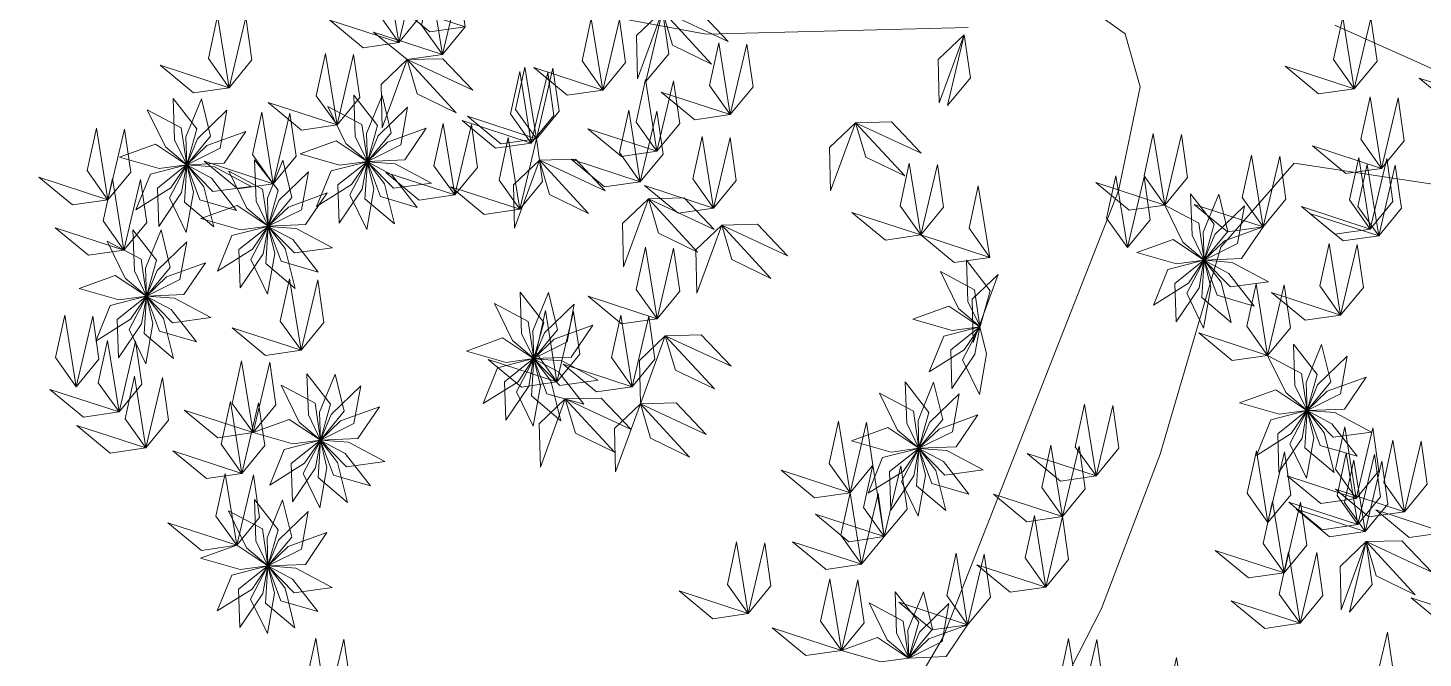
# Model space of a CAD drawing. Header units: millimetres. Extents: x 930 to 6336, y 2219 to 4338.
# Drawn here: x 4305.2 to 4420.6, y 4042 to 4094.2 of the extents above; entities that cross this region are included whole.
import ezdxf

# ---------------------------------------------------------------- set-up
doc = ezdxf.new("R2010")
doc.units = ezdxf.units.MM
doc.layers.add('piante', color=102, linetype='Continuous', lineweight=18)

msp = doc.modelspace()

# ---------------------------------------------------------------- linework, layer by layer
at = {"layer": 'piante', "linetype": 'Continuous', "lineweight": 0}
for points in [[(4311.17, 4102.92), (4361.29, 4093.65), (4382.96, 4094.21)], [(4391.72, 4096.73), (4395.93, 4093.68), (4397.19, 4089.3), (4395.39, 4080.71), (4380.89, 4043.79), (4368.49, 4022.65), (4346.05, 4003.37), (4327.09, 3998.37), (4292.22, 3992.59), (4266, 3986.45), (4237.39, 3957.31), (4265.76, 3980.68), (4292.1, 3989.71), (4326.79, 3991.17), (4347.26, 3997.55), (4363.63, 4009.86), (4373.6, 4006.57), (4376.18, 3999.25), (4370.56, 3967.73)], [(4427.44, 4088.06), (4413.27, 4094.41)], [(4376.21, 3964.61), (4375.36, 3979.08), (4378.77, 3991.93), (4379.36, 4006.33), (4379.83, 4017.86), (4384.57, 4027.76), (4393.98, 4046.14), (4398.83, 4058.93), (4403.86, 4076.04), (4409.92, 4083), (4422.82, 4081.03)]]:
    msp.add_lwpolyline(points, dxfattribs=at)
at = {"layer": 'piante', "lineweight": 0}
for points in [[(4335.86, 4092.96), (4334.15, 4095.38), (4334.91, 4098.88), (4335.86, 4092.96)], [(4335.86, 4092.96), (4337.75, 4095.25), (4337.24, 4098.8), (4335.86, 4092.96)], [(4339.48, 4091.97), (4337.76, 4094.39), (4338.53, 4097.9), (4339.48, 4091.97)], [(4339.48, 4091.97), (4341.37, 4094.26), (4340.86, 4097.81), (4339.48, 4091.97)], [(4321.83, 4089.23), (4320.12, 4091.65), (4320.88, 4095.16), (4321.83, 4089.23)], [(4321.83, 4089.23), (4323.72, 4091.52), (4323.21, 4095.07), (4321.83, 4089.23)], [(4341.37, 4094.26), (4338.43, 4093.84), (4335.67, 4096.12), (4341.37, 4094.26)], [(4357.67, 4095.59), (4355.53, 4093.54), (4355.61, 4089.96), (4357.67, 4095.59)], [(4356.3, 4089.75), (4358.19, 4092.04), (4357.67, 4095.59), (4356.3, 4089.75)], [(4357.67, 4095.59), (4360.64, 4095.66), (4363.11, 4093.06), (4357.67, 4095.59)], [(4357.67, 4095.59), (4358.51, 4092.75), (4361.74, 4091.18), (4357.67, 4095.59)], [(4414.88, 4089.14), (4413.16, 4091.55), (4413.93, 4095.06), (4414.88, 4089.14)], [(4335.86, 4092.96), (4332.93, 4092.54), (4330.16, 4094.82), (4335.86, 4092.96)], [(4352.73, 4089.03), (4351.02, 4091.45), (4351.78, 4094.95), (4352.73, 4089.03)], [(4352.73, 4089.03), (4354.62, 4091.32), (4354.11, 4094.87), (4352.73, 4089.03)], [(4414.88, 4089.14), (4416.77, 4091.42), (4416.25, 4094.97), (4414.88, 4089.14)], [(4339.48, 4091.97), (4336.55, 4091.55), (4333.78, 4093.83), (4339.48, 4091.97)], [(4363.28, 4087), (4361.56, 4089.42), (4362.33, 4092.93), (4363.28, 4087)], [(4363.28, 4087), (4365.17, 4089.29), (4364.65, 4092.84), (4363.28, 4087)], [(4382.62, 4093.6), (4380.48, 4091.56), (4380.56, 4087.97), (4382.62, 4093.6)], [(4381.25, 4087.77), (4383.14, 4090.05), (4382.62, 4093.6), (4381.25, 4087.77)], [(4330.76, 4086.15), (4329.04, 4088.56), (4329.81, 4092.07), (4330.76, 4086.15)], [(4330.76, 4086.15), (4332.64, 4088.43), (4332.13, 4091.98), (4330.76, 4086.15)], [(4336.55, 4091.55), (4334.4, 4089.5), (4334.49, 4085.92), (4336.55, 4091.55)], [(4336.55, 4091.55), (4339.51, 4091.62), (4341.99, 4089.02), (4336.55, 4091.55)], [(4336.55, 4091.55), (4337.39, 4088.71), (4340.62, 4087.14), (4336.55, 4091.55)], [(4321.83, 4089.23), (4318.9, 4088.81), (4316.13, 4091.09), (4321.83, 4089.23)], [(4346.82, 4084.65), (4345.1, 4087.07), (4345.87, 4090.57), (4346.82, 4084.65)], [(4347.25, 4085.01), (4345.53, 4087.43), (4346.3, 4090.94), (4347.25, 4085.01)], [(4346.82, 4084.65), (4348.7, 4086.93), (4348.19, 4090.49), (4346.82, 4084.65)], [(4352.73, 4089.03), (4349.8, 4088.61), (4347.03, 4090.89), (4352.73, 4089.03)], [(4347.25, 4085.01), (4349.13, 4087.3), (4348.62, 4090.85), (4347.25, 4085.01)], [(4414.88, 4089.14), (4411.94, 4088.71), (4409.18, 4091), (4414.88, 4089.14)], [(4357.22, 4083.98), (4355.5, 4086.39), (4356.27, 4089.9), (4357.22, 4083.98)], [(4357.22, 4083.98), (4359.1, 4086.26), (4358.59, 4089.81), (4357.22, 4083.98)], [(4425.95, 4088.17), (4423.01, 4087.75), (4420.25, 4090.03), (4425.95, 4088.17)], [(4317.21, 4088.34), (4317.33, 4084.93), (4318.33, 4082.86), (4319.16, 4085.83), (4317.21, 4088.34)], [(4319.54, 4088.32), (4318.26, 4085.16), (4318.34, 4082.86), (4320.3, 4085.23), (4319.54, 4088.32)], [(4332.15, 4088.61), (4332.27, 4085.2), (4333.27, 4083.13), (4334.1, 4086.1), (4332.15, 4088.61)], [(4334.48, 4088.59), (4333.2, 4085.43), (4333.27, 4083.12), (4335.24, 4085.5), (4334.48, 4088.59)], [(4363.28, 4087), (4360.34, 4086.58), (4357.58, 4088.86), (4363.28, 4087)], [(4417.13, 4082.55), (4415.42, 4084.97), (4416.19, 4088.47), (4417.13, 4082.55)], [(4417.13, 4082.55), (4419.02, 4084.84), (4418.51, 4088.39), (4417.13, 4082.55)], [(4315.07, 4087.41), (4316.57, 4084.35), (4318.33, 4082.86), (4317.88, 4085.91), (4315.07, 4087.41)], [(4321.66, 4087.36), (4319.21, 4084.99), (4318.34, 4082.85), (4321.1, 4084.22), (4321.66, 4087.36)], [(4325.48, 4081.28), (4323.76, 4083.7), (4324.53, 4087.2), (4325.48, 4081.28)], [(4330.76, 4086.15), (4327.82, 4085.72), (4325.06, 4088.01), (4330.76, 4086.15)], [(4325.48, 4081.28), (4327.37, 4083.57), (4326.86, 4087.12), (4325.48, 4081.28)], [(4330.01, 4087.68), (4331.5, 4084.61), (4333.27, 4083.13), (4332.82, 4086.18), (4330.01, 4087.68)], [(4336.6, 4087.62), (4334.15, 4085.26), (4333.28, 4083.12), (4336.04, 4084.49), (4336.6, 4087.62)], [(4355.83, 4081.45), (4354.11, 4083.86), (4354.88, 4087.37), (4355.83, 4081.45)], [(4355.83, 4081.45), (4357.72, 4083.73), (4357.2, 4087.29), (4355.83, 4081.45)], [(4311.81, 4079.96), (4310.1, 4082.38), (4310.86, 4085.89), (4311.81, 4079.96)], [(4311.81, 4079.96), (4313.7, 4082.25), (4313.19, 4085.8), (4311.81, 4079.96)], [(4338.14, 4085.88), (4334.94, 4084.71), (4333.28, 4083.12), (4336.36, 4083.25), (4338.14, 4085.88)], [(4340.49, 4080.36), (4338.77, 4082.77), (4339.54, 4086.28), (4340.49, 4080.36)], [(4340.49, 4080.36), (4342.38, 4082.64), (4341.87, 4086.19), (4340.49, 4080.36)], [(4346.82, 4084.65), (4343.88, 4084.23), (4341.12, 4086.51), (4346.82, 4084.65)], [(4347.25, 4085.01), (4344.31, 4084.59), (4341.54, 4086.88), (4347.25, 4085.01)], [(4357.22, 4083.98), (4354.28, 4083.55), (4351.51, 4085.84), (4357.22, 4083.98)], [(4373.64, 4086.33), (4371.5, 4084.29), (4371.58, 4080.7), (4373.64, 4086.33)], [(4373.64, 4086.33), (4376.61, 4086.4), (4379.08, 4083.81), (4373.64, 4086.33)], [(4373.64, 4086.33), (4374.48, 4083.49), (4377.71, 4081.93), (4373.64, 4086.33)], [(4323.21, 4085.61), (4320, 4084.45), (4318.34, 4082.85), (4321.42, 4082.98), (4323.21, 4085.61)], [(4327.7, 4083.75), (4330.97, 4082.81), (4333.26, 4083.12), (4330.69, 4084.83), (4327.7, 4083.75)], [(4345.87, 4079.18), (4344.16, 4081.59), (4344.92, 4085.1), (4345.87, 4079.18)], [(4345.87, 4079.18), (4347.76, 4081.46), (4347.25, 4085.01), (4345.87, 4079.18)], [(4361.9, 4079.27), (4360.18, 4081.69), (4360.95, 4085.19), (4361.9, 4079.27)], [(4361.9, 4079.27), (4363.78, 4081.56), (4363.27, 4085.11), (4361.9, 4079.27)], [(4399.21, 4079.52), (4397.5, 4081.94), (4398.27, 4085.44), (4399.21, 4079.52)], [(4399.21, 4079.52), (4401.1, 4081.81), (4400.59, 4085.36), (4399.21, 4079.52)], [(4312.76, 4083.48), (4316.04, 4082.54), (4318.32, 4082.85), (4315.75, 4084.56), (4312.76, 4083.48)], [(4407.35, 4077.72), (4405.63, 4080.14), (4406.4, 4083.64), (4407.35, 4077.72)], [(4407.35, 4077.72), (4409.24, 4080.01), (4408.72, 4083.56), (4407.35, 4077.72)], [(4417.13, 4082.55), (4414.2, 4082.13), (4411.43, 4084.41), (4417.13, 4082.55)], [(4314.13, 4079.13), (4317.02, 4080.94), (4318.32, 4082.85), (4315.33, 4082.08), (4314.13, 4079.13)], [(4316.01, 4077.75), (4317.91, 4080.57), (4318.32, 4082.84), (4315.91, 4080.93), (4316.01, 4077.75)], [(4318.28, 4077.24), (4318.88, 4080.6), (4318.33, 4082.84), (4316.9, 4080.11), (4318.28, 4077.24)], [(4320.57, 4077.71), (4319.74, 4081.02), (4318.33, 4082.84), (4318.14, 4079.76), (4320.57, 4077.71)], [(4322.46, 4079.06), (4320.37, 4081.75), (4318.33, 4082.84), (4319.41, 4079.95), (4322.46, 4079.06)], [(4323.65, 4081.07), (4320.64, 4082.67), (4318.34, 4082.84), (4320.49, 4080.64), (4323.65, 4081.07)], [(4325.48, 4081.28), (4322.55, 4080.86), (4319.78, 4083.14), (4325.48, 4081.28)], [(4321.81, 4082.33), (4323.3, 4079.26), (4325.06, 4077.78), (4324.61, 4080.83), (4321.81, 4082.33)], [(4323.94, 4083.26), (4324.06, 4079.85), (4325.06, 4077.78), (4325.89, 4080.75), (4323.94, 4083.26)], [(4326.27, 4083.24), (4325, 4080.08), (4325.07, 4077.77), (4327.03, 4080.15), (4326.27, 4083.24)], [(4329.07, 4079.4), (4331.96, 4081.21), (4333.26, 4083.11), (4330.27, 4082.35), (4329.07, 4079.4)], [(4330.95, 4078.02), (4332.85, 4080.84), (4333.26, 4083.11), (4330.84, 4081.2), (4330.95, 4078.02)], [(4333.22, 4077.51), (4333.81, 4080.87), (4333.26, 4083.11), (4331.83, 4080.38), (4333.22, 4077.51)], [(4335.51, 4077.98), (4334.68, 4081.29), (4333.27, 4083.11), (4333.07, 4080.03), (4335.51, 4077.98)], [(4337.4, 4079.33), (4335.3, 4082.02), (4333.27, 4083.11), (4334.35, 4080.22), (4337.4, 4079.33)], [(4338.58, 4081.34), (4335.57, 4082.94), (4333.27, 4083.11), (4335.43, 4080.91), (4338.58, 4081.34)], [(4347.5, 4083.24), (4345.36, 4081.19), (4345.44, 4077.61), (4347.5, 4083.24)], [(4347.5, 4083.24), (4350.47, 4083.31), (4352.94, 4080.71), (4347.5, 4083.24)], [(4347.5, 4083.24), (4348.34, 4080.4), (4351.57, 4078.83), (4347.5, 4083.24)], [(4355.83, 4081.45), (4352.89, 4081.02), (4350.13, 4083.31), (4355.83, 4081.45)], [(4379.04, 4077.05), (4377.32, 4079.47), (4378.09, 4082.98), (4379.04, 4077.05)], [(4379.04, 4077.05), (4380.93, 4079.34), (4380.42, 4082.89), (4379.04, 4077.05)], [(4416.21, 4077.54), (4414.49, 4079.96), (4415.26, 4083.46), (4416.21, 4077.54)], [(4416.91, 4076.97), (4415.19, 4079.39), (4415.96, 4082.89), (4416.91, 4076.97)], [(4416.21, 4077.54), (4418.09, 4079.82), (4417.58, 4083.38), (4416.21, 4077.54)], [(4416.91, 4076.97), (4418.79, 4079.26), (4418.28, 4082.81), (4416.91, 4076.97)], [(4311.81, 4079.96), (4308.88, 4079.54), (4306.11, 4081.82), (4311.81, 4079.96)], [(4313.14, 4075.79), (4311.43, 4078.21), (4312.2, 4081.72), (4313.14, 4075.79)], [(4313.14, 4075.79), (4315.03, 4078.08), (4314.52, 4081.63), (4313.14, 4075.79)], [(4328.39, 4082.27), (4325.94, 4079.91), (4325.07, 4077.77), (4327.83, 4079.14), (4328.39, 4082.27)], [(4340.49, 4080.36), (4337.56, 4079.93), (4334.79, 4082.22), (4340.49, 4080.36)], [(4399.21, 4079.52), (4396.28, 4079.1), (4393.51, 4081.38), (4399.21, 4079.52)], [(4396.12, 4076.02), (4394.41, 4078.43), (4395.18, 4081.94), (4396.12, 4076.02)], [(4396.12, 4076.02), (4398.01, 4078.3), (4397.5, 4081.85), (4396.12, 4076.02)], [(4329.94, 4080.53), (4326.74, 4079.36), (4325.07, 4077.77), (4328.15, 4077.9), (4329.94, 4080.53)], [(4345.87, 4079.18), (4342.94, 4078.75), (4340.17, 4081.04), (4345.87, 4079.18)], [(4356.51, 4080.04), (4354.37, 4077.99), (4354.45, 4074.4), (4356.51, 4080.04)], [(4361.9, 4079.27), (4358.96, 4078.85), (4356.19, 4081.13), (4361.9, 4079.27)], [(4356.51, 4080.04), (4359.48, 4080.11), (4361.95, 4077.51), (4356.51, 4080.04)], [(4356.51, 4080.04), (4357.35, 4077.19), (4360.58, 4075.63), (4356.51, 4080.04)], [(4384.74, 4075.19), (4383.03, 4077.61), (4383.79, 4081.11), (4384.74, 4075.19)], [(4401.35, 4080.45), (4401.47, 4077.04), (4402.47, 4074.97), (4403.3, 4077.94), (4401.35, 4080.45)], [(4403.68, 4080.43), (4402.4, 4077.27), (4402.48, 4074.97), (4404.44, 4077.34), (4403.68, 4080.43)], [(4319.49, 4078.4), (4322.77, 4077.46), (4325.06, 4077.77), (4322.49, 4079.48), (4319.49, 4078.4)], [(4379.04, 4077.05), (4376.11, 4076.63), (4373.34, 4078.91), (4379.04, 4077.05)], [(4399.21, 4079.52), (4400.71, 4076.46), (4402.47, 4074.97), (4402.02, 4078.02), (4399.21, 4079.52)], [(4407.35, 4077.72), (4404.41, 4077.3), (4401.65, 4079.58), (4407.35, 4077.72)], [(4405.8, 4079.47), (4403.35, 4077.1), (4402.48, 4074.96), (4405.24, 4076.33), (4405.8, 4079.47)], [(4416.21, 4077.54), (4413.27, 4077.12), (4410.51, 4079.4), (4416.21, 4077.54)], [(4320.87, 4074.05), (4323.76, 4075.86), (4325.05, 4077.76), (4322.07, 4077), (4320.87, 4074.05)], [(4322.74, 4072.67), (4324.65, 4075.49), (4325.06, 4077.76), (4322.64, 4075.85), (4322.74, 4072.67)], [(4325.02, 4072.16), (4325.61, 4075.52), (4325.06, 4077.76), (4323.63, 4075.03), (4325.02, 4072.16)], [(4327.3, 4072.63), (4326.48, 4075.94), (4325.06, 4077.76), (4324.87, 4074.68), (4327.3, 4072.63)], [(4329.2, 4073.98), (4327.1, 4076.67), (4325.07, 4077.76), (4326.14, 4074.87), (4329.2, 4073.98)], [(4330.38, 4075.99), (4327.37, 4077.59), (4325.07, 4077.76), (4327.23, 4075.56), (4330.38, 4075.99)], [(4362.58, 4077.86), (4360.43, 4075.82), (4360.52, 4072.23), (4362.58, 4077.86)], [(4362.58, 4077.86), (4365.54, 4077.93), (4368.02, 4075.33), (4362.58, 4077.86)], [(4362.58, 4077.86), (4363.42, 4075.02), (4366.65, 4073.45), (4362.58, 4077.86)], [(4407.35, 4077.72), (4404.15, 4076.56), (4402.48, 4074.96), (4405.56, 4075.09), (4407.35, 4077.72)], [(4416.91, 4076.97), (4413.97, 4076.55), (4411.2, 4078.83), (4416.91, 4076.97)], [(4313.14, 4075.79), (4310.21, 4075.37), (4307.44, 4077.65), (4313.14, 4075.79)], [(4311.74, 4076.54), (4313.24, 4073.48), (4315, 4071.99), (4314.55, 4075.04), (4311.74, 4076.54)], [(4313.88, 4077.47), (4314, 4074.07), (4315, 4071.99), (4315.83, 4074.96), (4313.88, 4077.47)], [(4316.21, 4077.46), (4314.93, 4074.3), (4315, 4071.99), (4316.97, 4074.37), (4316.21, 4077.46)], [(4384.74, 4075.19), (4381.81, 4074.77), (4379.04, 4077.05), (4384.74, 4075.19)], [(4396.9, 4075.59), (4400.18, 4074.65), (4402.46, 4074.96), (4399.9, 4076.67), (4396.9, 4075.59)], [(4318.33, 4076.49), (4315.88, 4074.12), (4315.01, 4071.99), (4317.77, 4073.36), (4318.33, 4076.49)], [(4357.23, 4070.12), (4355.51, 4072.54), (4356.28, 4076.05), (4357.23, 4070.12)], [(4357.23, 4070.12), (4359.11, 4072.41), (4358.6, 4075.96), (4357.23, 4070.12)], [(4413.75, 4070.42), (4412.03, 4072.84), (4412.8, 4076.35), (4413.75, 4070.42)], [(4413.75, 4070.42), (4415.64, 4072.71), (4415.13, 4076.26), (4413.75, 4070.42)], [(4319.88, 4074.75), (4316.67, 4073.58), (4315.01, 4071.98), (4318.09, 4072.11), (4319.88, 4074.75)], [(4382.81, 4074.95), (4382.93, 4071.54), (4383.94, 4069.47), (4384.77, 4072.44), (4382.81, 4074.95)], [(4398.28, 4071.24), (4401.17, 4073.05), (4402.46, 4074.96), (4399.48, 4074.19), (4398.28, 4071.24)], [(4400.15, 4069.86), (4402.06, 4072.68), (4402.46, 4074.95), (4400.05, 4073.04), (4400.15, 4069.86)], [(4402.43, 4069.35), (4403.02, 4072.71), (4402.47, 4074.95), (4401.04, 4072.22), (4402.43, 4069.35)], [(4404.71, 4069.82), (4403.88, 4073.13), (4402.47, 4074.95), (4402.28, 4071.87), (4404.71, 4069.82)], [(4406.61, 4071.17), (4404.51, 4073.86), (4402.47, 4074.95), (4403.55, 4072.06), (4406.61, 4071.17)], [(4407.79, 4073.18), (4404.78, 4074.78), (4402.48, 4074.95), (4404.64, 4072.75), (4407.79, 4073.18)], [(4309.43, 4072.61), (4312.71, 4071.67), (4314.99, 4071.99), (4312.42, 4073.69), (4309.43, 4072.61)], [(4327.79, 4067.51), (4326.07, 4069.93), (4326.84, 4073.43), (4327.79, 4067.51)], [(4327.79, 4067.51), (4329.67, 4069.8), (4329.16, 4073.35), (4327.79, 4067.51)], [(4380.68, 4074.02), (4382.17, 4070.96), (4383.93, 4069.47), (4383.48, 4072.52), (4380.68, 4074.02)], [(4385.43, 4073.78), (4383.28, 4071.74), (4383.37, 4068.15), (4385.43, 4073.78)], [(4310.8, 4068.27), (4313.69, 4070.07), (4314.99, 4071.98), (4312, 4071.21), (4310.8, 4068.27)], [(4312.68, 4066.88), (4314.58, 4069.71), (4314.99, 4071.98), (4312.57, 4070.06), (4312.68, 4066.88)], [(4314.95, 4066.38), (4315.54, 4069.73), (4314.99, 4071.97), (4313.57, 4069.24), (4314.95, 4066.38)], [(4317.24, 4066.84), (4316.41, 4070.15), (4315, 4071.97), (4314.8, 4068.9), (4317.24, 4066.84)], [(4319.13, 4068.2), (4317.03, 4070.88), (4315, 4071.97), (4316.08, 4069.08), (4319.13, 4068.2)], [(4320.32, 4070.21), (4317.31, 4071.81), (4315.01, 4071.98), (4317.16, 4069.77), (4320.32, 4070.21)], [(4345.91, 4072.31), (4346.03, 4068.91), (4347.03, 4066.83), (4347.86, 4069.8), (4345.91, 4072.31)], [(4348.24, 4072.29), (4346.96, 4069.13), (4347.04, 4066.83), (4349, 4069.2), (4348.24, 4072.29)], [(4357.23, 4070.12), (4354.29, 4069.7), (4351.52, 4071.98), (4357.23, 4070.12)], [(4407.72, 4067.09), (4406.01, 4069.5), (4406.77, 4073.01), (4407.72, 4067.09)], [(4407.72, 4067.09), (4409.61, 4069.37), (4409.1, 4072.92), (4407.72, 4067.09)], [(4413.75, 4070.42), (4410.82, 4070), (4408.05, 4072.28), (4413.75, 4070.42)], [(4343.77, 4071.38), (4345.27, 4068.32), (4347.03, 4066.83), (4346.58, 4069.88), (4343.77, 4071.38)], [(4350.36, 4071.33), (4347.91, 4068.96), (4347.04, 4066.83), (4349.8, 4068.2), (4350.36, 4071.33)], [(4348.95, 4064.89), (4347.24, 4067.31), (4348, 4070.81), (4348.95, 4064.89)], [(4378.37, 4070.09), (4381.64, 4069.15), (4383.93, 4069.46), (4381.36, 4071.17), (4378.37, 4070.09)], [(4309.19, 4064.49), (4307.47, 4066.9), (4308.24, 4070.41), (4309.19, 4064.49)], [(4309.19, 4064.49), (4311.07, 4066.77), (4310.56, 4070.33), (4309.19, 4064.49)], [(4348.95, 4064.89), (4350.84, 4067.18), (4350.33, 4070.73), (4348.95, 4064.89)], [(4355.17, 4064.49), (4353.45, 4066.91), (4354.22, 4070.41), (4355.17, 4064.49)], [(4355.17, 4064.49), (4357.05, 4066.78), (4356.54, 4070.33), (4355.17, 4064.49)], [(4327.79, 4067.51), (4324.85, 4067.09), (4322.08, 4069.37), (4327.79, 4067.51)], [(4341.46, 4067.45), (4344.74, 4066.51), (4347.02, 4066.83), (4344.45, 4068.53), (4341.46, 4067.45)], [(4351.91, 4069.58), (4348.71, 4068.42), (4347.04, 4066.82), (4350.12, 4066.95), (4351.91, 4069.58)], [(4357.91, 4068.71), (4355.77, 4066.67), (4355.85, 4063.08), (4357.91, 4068.71)], [(4357.91, 4068.71), (4360.88, 4068.78), (4363.35, 4066.19), (4357.91, 4068.71)], [(4357.91, 4068.71), (4358.75, 4065.87), (4361.98, 4064.31), (4357.91, 4068.71)], [(4379.74, 4065.74), (4382.63, 4067.55), (4383.93, 4069.46), (4380.94, 4068.69), (4379.74, 4065.74)], [(4381.61, 4064.36), (4383.52, 4067.18), (4383.93, 4069.45), (4381.51, 4067.54), (4381.61, 4064.36)], [(4383.89, 4063.85), (4384.48, 4067.21), (4383.93, 4069.45), (4382.5, 4066.72), (4383.89, 4063.85)], [(4407.72, 4067.09), (4404.79, 4066.66), (4402.02, 4068.95), (4407.72, 4067.09)], [(4312.73, 4062.41), (4311.01, 4064.83), (4311.78, 4068.33), (4312.73, 4062.41)], [(4312.73, 4062.41), (4314.61, 4064.7), (4314.1, 4068.25), (4312.73, 4062.41)], [(4409.86, 4068.02), (4409.98, 4064.61), (4410.98, 4062.53), (4411.81, 4065.5), (4409.86, 4068.02)], [(4412.19, 4068), (4410.91, 4064.84), (4410.99, 4062.53), (4412.95, 4064.91), (4412.19, 4068)], [(4323.82, 4060.7), (4322.1, 4063.12), (4322.87, 4066.63), (4323.82, 4060.7)], [(4323.82, 4060.7), (4325.71, 4062.99), (4325.19, 4066.54), (4323.82, 4060.7)], [(4342.84, 4063.1), (4345.73, 4064.91), (4347.02, 4066.82), (4344.04, 4066.05), (4342.84, 4063.1)], [(4348.95, 4064.89), (4346.02, 4064.47), (4343.25, 4066.75), (4348.95, 4064.89)], [(4344.71, 4061.72), (4346.62, 4064.55), (4347.02, 4066.82), (4344.61, 4064.9), (4344.71, 4061.72)], [(4346.99, 4061.22), (4347.58, 4064.57), (4347.03, 4066.81), (4345.6, 4064.08), (4346.99, 4061.22)], [(4349.27, 4061.68), (4348.44, 4064.99), (4347.03, 4066.81), (4346.84, 4063.73), (4349.27, 4061.68)], [(4351.17, 4063.04), (4349.07, 4065.72), (4347.03, 4066.81), (4348.11, 4063.92), (4351.17, 4063.04)], [(4352.35, 4065.05), (4349.34, 4066.65), (4347.04, 4066.81), (4349.2, 4064.61), (4352.35, 4065.05)], [(4355.17, 4064.49), (4352.23, 4064.07), (4349.46, 4066.35), (4355.17, 4064.49)], [(4407.72, 4067.09), (4409.22, 4064.02), (4410.98, 4062.53), (4410.53, 4065.59), (4407.72, 4067.09)], [(4414.31, 4067.03), (4411.86, 4064.66), (4410.99, 4062.53), (4413.75, 4063.9), (4414.31, 4067.03)], [(4314.95, 4059.43), (4313.23, 4061.85), (4314, 4065.36), (4314.95, 4059.43)], [(4314.95, 4059.43), (4316.83, 4061.72), (4316.32, 4065.27), (4314.95, 4059.43)], [(4328.27, 4065.56), (4328.39, 4062.16), (4329.39, 4060.08), (4330.22, 4063.05), (4328.27, 4065.56)], [(4330.6, 4065.54), (4329.32, 4062.38), (4329.39, 4060.08), (4331.36, 4062.46), (4330.6, 4065.54)], [(4415.86, 4065.29), (4412.65, 4064.12), (4410.99, 4062.53), (4414.07, 4062.65), (4415.86, 4065.29)], [(4312.73, 4062.41), (4309.79, 4061.99), (4307.02, 4064.27), (4312.73, 4062.41)], [(4326.13, 4064.63), (4327.63, 4061.57), (4329.39, 4060.08), (4328.94, 4063.13), (4326.13, 4064.63)], [(4332.72, 4064.58), (4330.27, 4062.21), (4329.4, 4060.08), (4332.16, 4061.45), (4332.72, 4064.58)], [(4375.62, 4063.96), (4377.12, 4060.89), (4378.88, 4059.4), (4378.43, 4062.46), (4375.62, 4063.96)], [(4377.76, 4064.89), (4377.88, 4061.48), (4378.88, 4059.4), (4379.71, 4062.37), (4377.76, 4064.89)], [(4380.09, 4064.87), (4378.81, 4061.71), (4378.88, 4059.4), (4380.85, 4061.78), (4380.09, 4064.87)], [(4382.21, 4063.9), (4379.76, 4061.53), (4378.89, 4059.4), (4381.65, 4060.77), (4382.21, 4063.9)], [(4405.41, 4063.16), (4408.69, 4062.22), (4410.97, 4062.53), (4408.4, 4064.24), (4405.41, 4063.16)], [(4322.89, 4057.33), (4321.18, 4059.75), (4321.95, 4063.26), (4322.89, 4057.33)], [(4322.89, 4057.33), (4324.78, 4059.62), (4324.27, 4063.17), (4322.89, 4057.33)], [(4334.27, 4062.83), (4331.06, 4061.67), (4329.4, 4060.07), (4332.48, 4060.2), (4334.27, 4062.83)], [(4349.64, 4063.48), (4347.49, 4061.43), (4347.58, 4057.85), (4349.64, 4063.48)], [(4349.64, 4063.48), (4352.6, 4063.55), (4355.08, 4060.95), (4349.64, 4063.48)], [(4349.64, 4063.48), (4350.48, 4060.64), (4353.71, 4059.07), (4349.64, 4063.48)], [(4355.85, 4063.08), (4353.7, 4061.04), (4353.79, 4057.45), (4355.85, 4063.08)], [(4355.85, 4063.08), (4358.81, 4063.15), (4361.29, 4060.55), (4355.85, 4063.08)], [(4355.85, 4063.08), (4356.69, 4060.24), (4359.92, 4058.68), (4355.85, 4063.08)], [(4393.53, 4057.12), (4391.81, 4059.53), (4392.58, 4063.04), (4393.53, 4057.12)], [(4393.53, 4057.12), (4395.42, 4059.4), (4394.91, 4062.95), (4393.53, 4057.12)], [(4323.82, 4060.7), (4320.89, 4060.28), (4318.12, 4062.56), (4323.82, 4060.7)], [(4323.82, 4060.7), (4327.1, 4059.76), (4329.38, 4060.08), (4326.81, 4061.78), (4323.82, 4060.7)], [(4373.19, 4055.73), (4371.47, 4058.15), (4372.24, 4061.66), (4373.19, 4055.73)], [(4373.19, 4055.73), (4375.07, 4058.02), (4374.56, 4061.57), (4373.19, 4055.73)], [(4383.76, 4062.16), (4380.55, 4060.99), (4378.89, 4059.4), (4381.97, 4059.52), (4383.76, 4062.16)], [(4406.79, 4058.81), (4409.68, 4060.62), (4410.97, 4062.52), (4407.98, 4061.76), (4406.79, 4058.81)], [(4408.66, 4057.42), (4410.57, 4060.25), (4410.97, 4062.52), (4408.56, 4060.6), (4408.66, 4057.42)], [(4410.94, 4056.92), (4411.53, 4060.28), (4410.98, 4062.52), (4409.55, 4059.78), (4410.94, 4056.92)], [(4413.22, 4057.39), (4412.39, 4060.69), (4410.98, 4062.52), (4410.79, 4059.44), (4413.22, 4057.39)], [(4415.12, 4058.74), (4413.02, 4061.43), (4410.98, 4062.52), (4412.06, 4059.63), (4415.12, 4058.74)], [(4416.3, 4060.75), (4413.29, 4062.35), (4410.99, 4062.52), (4413.14, 4060.31), (4416.3, 4060.75)], [(4314.95, 4059.43), (4312.01, 4059.01), (4309.25, 4061.3), (4314.95, 4059.43)], [(4373.31, 4060.03), (4376.59, 4059.09), (4378.87, 4059.4), (4376.3, 4061.11), (4373.31, 4060.03)], [(4415.04, 4055.26), (4413.33, 4057.68), (4414.1, 4061.19), (4415.04, 4055.26)], [(4415.04, 4055.26), (4416.93, 4057.55), (4416.42, 4061.1), (4415.04, 4055.26)], [(4325.19, 4056.36), (4328.08, 4058.16), (4329.38, 4060.07), (4326.39, 4059.3), (4325.19, 4056.36)], [(4327.07, 4054.97), (4328.97, 4057.8), (4329.38, 4060.07), (4326.96, 4058.15), (4327.07, 4054.97)], [(4329.34, 4054.47), (4329.93, 4057.82), (4329.38, 4060.06), (4327.96, 4057.33), (4329.34, 4054.47)], [(4331.63, 4054.93), (4330.8, 4058.24), (4329.39, 4060.06), (4329.19, 4056.98), (4331.63, 4054.93)], [(4333.52, 4056.29), (4331.42, 4058.97), (4329.39, 4060.06), (4330.47, 4057.17), (4333.52, 4056.29)], [(4334.71, 4058.3), (4331.7, 4059.9), (4329.4, 4060.07), (4331.55, 4057.86), (4334.71, 4058.3)], [(4374.68, 4055.68), (4377.57, 4057.48), (4378.87, 4059.39), (4375.88, 4058.63), (4374.68, 4055.68)], [(4376.56, 4054.29), (4378.46, 4057.12), (4378.87, 4059.39), (4376.45, 4057.47), (4376.56, 4054.29)], [(4378.83, 4053.79), (4379.43, 4057.15), (4378.88, 4059.39), (4377.45, 4056.65), (4378.83, 4053.79)], [(4381.12, 4054.26), (4380.29, 4057.56), (4378.88, 4059.39), (4378.68, 4056.31), (4381.12, 4054.26)], [(4383.01, 4055.61), (4380.92, 4058.3), (4378.88, 4059.39), (4379.96, 4056.5), (4383.01, 4055.61)], [(4384.2, 4057.62), (4381.19, 4059.22), (4378.89, 4059.39), (4381.04, 4057.18), (4384.2, 4057.62)], [(4390.75, 4053.75), (4389.04, 4056.17), (4389.8, 4059.67), (4390.75, 4053.75)], [(4390.75, 4053.75), (4392.64, 4056.04), (4392.13, 4059.59), (4390.75, 4053.75)], [(4419.04, 4054.15), (4417.32, 4056.57), (4418.09, 4060.08), (4419.04, 4054.15)], [(4419.04, 4054.15), (4420.92, 4056.44), (4420.41, 4059.99), (4419.04, 4054.15)], [(4322.89, 4057.33), (4319.96, 4056.91), (4317.19, 4059.19), (4322.89, 4057.33)], [(4393.53, 4057.12), (4390.6, 4056.69), (4387.83, 4058.98), (4393.53, 4057.12)], [(4407.75, 4053.27), (4406.03, 4055.69), (4406.8, 4059.19), (4407.75, 4053.27)], [(4407.75, 4053.27), (4409.63, 4055.56), (4409.12, 4059.11), (4407.75, 4053.27)], [(4415.18, 4053.09), (4413.46, 4055.51), (4414.23, 4059.01), (4415.18, 4053.09)], [(4415.78, 4052.51), (4414.07, 4054.92), (4414.84, 4058.43), (4415.78, 4052.51)], [(4415.18, 4053.09), (4417.06, 4055.38), (4416.55, 4058.93), (4415.18, 4053.09)], [(4415.78, 4052.51), (4417.67, 4054.79), (4417.16, 4058.34), (4415.78, 4052.51)], [(4322.47, 4051.39), (4320.75, 4053.8), (4321.52, 4057.31), (4322.47, 4051.39)], [(4322.47, 4051.39), (4324.36, 4053.67), (4323.85, 4057.22), (4322.47, 4051.39)], [(4373.19, 4055.73), (4370.25, 4055.31), (4367.49, 4057.59), (4373.19, 4055.73)], [(4376.02, 4052.1), (4374.31, 4054.51), (4375.07, 4058.02), (4376.02, 4052.1)], [(4376.02, 4052.1), (4377.91, 4054.38), (4377.4, 4057.94), (4376.02, 4052.1)], [(4415.04, 4055.26), (4412.11, 4054.84), (4409.34, 4057.13), (4415.04, 4055.26)], [(4419.04, 4054.15), (4416.1, 4053.73), (4413.34, 4056.02), (4419.04, 4054.15)], [(4323.93, 4055.17), (4324.05, 4051.76), (4325.05, 4049.68), (4325.88, 4052.65), (4323.93, 4055.17)], [(4326.26, 4055.15), (4324.98, 4051.99), (4325.05, 4049.68), (4327.02, 4052.06), (4326.26, 4055.15)], [(4374.14, 4049.81), (4372.42, 4052.23), (4373.19, 4055.73), (4374.14, 4049.81)], [(4374.14, 4049.81), (4376.02, 4052.1), (4375.51, 4055.65), (4374.14, 4049.81)], [(4390.75, 4053.75), (4387.82, 4053.33), (4385.05, 4055.61), (4390.75, 4053.75)], [(4409.08, 4049.1), (4407.36, 4051.52), (4408.13, 4055.02), (4409.08, 4049.1)], [(4409.08, 4049.1), (4410.97, 4051.39), (4410.45, 4054.94), (4409.08, 4049.1)], [(4415.18, 4053.09), (4412.24, 4052.67), (4409.48, 4054.95), (4415.18, 4053.09)], [(4321.79, 4054.24), (4323.28, 4051.17), (4325.05, 4049.68), (4324.59, 4052.74), (4321.79, 4054.24)], [(4328.38, 4054.18), (4325.93, 4051.81), (4325.05, 4049.68), (4327.82, 4051.05), (4328.38, 4054.18)], [(4376.02, 4052.1), (4373.09, 4051.67), (4370.32, 4053.96), (4376.02, 4052.1)], [(4389.38, 4047.91), (4387.66, 4050.33), (4388.43, 4053.83), (4389.38, 4047.91)], [(4389.38, 4047.91), (4391.26, 4050.2), (4390.75, 4053.75), (4389.38, 4047.91)], [(4415.78, 4052.51), (4412.85, 4052.08), (4410.08, 4054.37), (4415.78, 4052.51)], [(4422.37, 4052.45), (4419.44, 4052.03), (4416.67, 4054.31), (4422.37, 4052.45)], [(4322.47, 4051.39), (4319.54, 4050.96), (4316.77, 4053.25), (4322.47, 4051.39)], [(4329.92, 4052.44), (4326.72, 4051.27), (4325.06, 4049.68), (4328.14, 4049.8), (4329.92, 4052.44)], [(4319.48, 4050.31), (4322.75, 4049.37), (4325.04, 4049.68), (4322.47, 4051.39), (4319.48, 4050.31)], [(4364.76, 4045.74), (4363.05, 4048.15), (4363.81, 4051.66), (4364.76, 4045.74)], [(4364.76, 4045.74), (4366.65, 4048.02), (4366.14, 4051.57), (4364.76, 4045.74)], [(4374.14, 4049.81), (4371.2, 4049.39), (4368.43, 4051.67), (4374.14, 4049.81)], [(4415.86, 4051.68), (4413.72, 4049.63), (4413.8, 4046.05), (4415.86, 4051.68)], [(4414.49, 4045.84), (4416.37, 4048.13), (4415.86, 4051.68), (4414.49, 4045.84)], [(4415.86, 4051.68), (4418.83, 4051.75), (4421.3, 4049.15), (4415.86, 4051.68)], [(4415.86, 4051.68), (4416.7, 4048.84), (4419.93, 4047.27), (4415.86, 4051.68)], [(4382.91, 4044.81), (4381.2, 4047.23), (4381.96, 4050.73), (4382.91, 4044.81)], [(4382.91, 4044.81), (4384.8, 4047.1), (4384.29, 4050.65), (4382.91, 4044.81)], [(4409.08, 4049.1), (4406.14, 4048.68), (4403.38, 4050.96), (4409.08, 4049.1)], [(4410.41, 4044.93), (4408.69, 4047.35), (4409.46, 4050.85), (4410.41, 4044.93)], [(4410.41, 4044.93), (4412.3, 4047.22), (4411.79, 4050.77), (4410.41, 4044.93)], [(4320.85, 4045.96), (4323.74, 4047.76), (4325.04, 4049.67), (4322.05, 4048.91), (4320.85, 4045.96)], [(4322.73, 4044.57), (4324.63, 4047.4), (4325.04, 4049.67), (4322.62, 4047.75), (4322.73, 4044.57)], [(4325, 4044.07), (4325.59, 4047.43), (4325.04, 4049.67), (4323.61, 4046.93), (4325, 4044.07)], [(4327.28, 4044.54), (4326.46, 4047.84), (4325.05, 4049.67), (4324.85, 4046.59), (4327.28, 4044.54)], [(4329.18, 4045.89), (4327.08, 4048.58), (4325.05, 4049.67), (4326.12, 4046.78), (4329.18, 4045.89)], [(4330.36, 4047.9), (4327.35, 4049.5), (4325.05, 4049.67), (4327.21, 4047.46), (4330.36, 4047.9)], [(4389.38, 4047.91), (4386.44, 4047.49), (4383.68, 4049.77), (4389.38, 4047.91)], [(4372.47, 4042.68), (4370.75, 4045.1), (4371.52, 4048.6), (4372.47, 4042.68)], [(4372.47, 4042.68), (4374.35, 4044.97), (4373.84, 4048.52), (4372.47, 4042.68)], [(4364.76, 4045.74), (4361.83, 4045.31), (4359.06, 4047.6), (4364.76, 4045.74)], [(4374.78, 4046.61), (4376.27, 4043.55), (4378.03, 4042.06), (4377.58, 4045.11), (4374.78, 4046.61)], [(4376.92, 4047.54), (4377.03, 4044.13), (4378.04, 4042.06), (4378.87, 4045.03), (4376.92, 4047.54)], [(4382.91, 4044.81), (4379.98, 4044.39), (4377.21, 4046.67), (4382.91, 4044.81)], [(4379.25, 4047.52), (4377.97, 4044.36), (4378.04, 4042.06), (4380.01, 4044.43), (4379.25, 4047.52)], [(4381.37, 4046.56), (4378.92, 4044.19), (4378.04, 4042.05), (4380.81, 4043.42), (4381.37, 4046.56)], [(4410.41, 4044.93), (4407.48, 4044.51), (4404.71, 4046.79), (4410.41, 4044.93)], [(4425.29, 4045.17), (4422.35, 4044.75), (4419.59, 4047.03), (4425.29, 4045.17)], [(4372.47, 4042.68), (4369.53, 4042.26), (4366.76, 4044.54), (4372.47, 4042.68)], [(4382.91, 4044.81), (4379.71, 4043.65), (4378.05, 4042.05), (4381.13, 4042.18), (4382.91, 4044.81)], [(4329.95, 4037.77), (4328.24, 4040.19), (4329.01, 4043.69), (4329.95, 4037.77)], [(4329.95, 4037.77), (4331.84, 4040.06), (4331.33, 4043.61), (4329.95, 4037.77)], [(4372.47, 4042.68), (4375.74, 4041.74), (4378.03, 4042.05), (4375.46, 4043.76), (4372.47, 4042.68)], [(4392.21, 4037.76), (4390.5, 4040.17), (4391.26, 4043.68), (4392.21, 4037.76)], [(4392.21, 4037.76), (4394.1, 4040.04), (4393.59, 4043.6), (4392.21, 4037.76)], [(4416.26, 4038.35), (4418.15, 4040.64), (4417.64, 4044.19), (4416.26, 4038.35)], [(4401.13, 4036.17), (4399.41, 4038.59), (4400.18, 4042.09), (4401.13, 4036.17)]]:
    msp.add_lwpolyline(points, dxfattribs=at)

doc.saveas('drawing.dxf')
